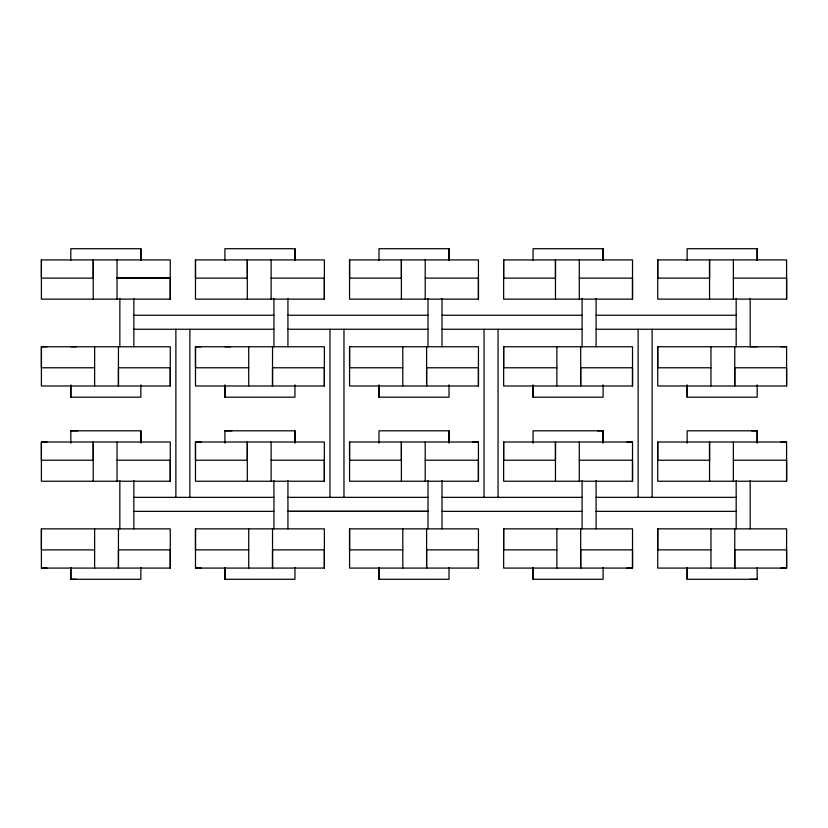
<?xml version="1.0" encoding="UTF-8"?>
<svg xmlns="http://www.w3.org/2000/svg" width="828" height="828" viewBox="0 0 828 828"><rect width="100%" height="100%" fill="white"/><g stroke="black" fill="none" stroke-linecap="round" stroke-linejoin="round"><path stroke-width="1.24" d="M41.4 568.091L41.41 528.864L170.278 528.864L170.278 568.08L41.4 568.08L47.01 568.091M41.4 259.92L41.4 299.146L170.268 299.136L170.268 259.92L41.4 259.92L41.4 278.125L93.233 278.125L93.233 259.92L93.233 299.146M70.815 567.656L70.815 579.3L76.424 579.3M140.853 384.854L140.853 397.192L70.825 397.192L70.825 385.558M93.233 481.244L93.233 442.017L93.233 460.223L41.4 460.223L41.4 442.017L46.999 442.017M94.63 568.08L94.63 528.854M94.63 385.983L94.64 346.756M117.038 481.244L117.038 442.017M117.038 299.146L117.038 259.92M118.445 528.864L118.445 568.08L118.445 549.885L170.278 549.885L170.278 568.08M118.445 346.766L118.445 385.983L118.445 367.787L170.278 367.787L170.278 385.983L41.41 385.983L41.41 346.766L170.278 346.766L170.278 385.983M119.843 528.864L119.843 480.478M119.853 346.766L119.853 298.38M133.857 528.864L133.857 480.571M133.857 346.766L133.857 298.473M140.853 442.442L140.853 430.808L70.815 430.808L70.815 443.156M140.853 260.344L140.853 248.71L70.815 248.71L70.815 260.344M170.268 481.234L170.268 442.017L41.4 442.017L41.4 481.244L170.268 481.234L170.268 460.223L117.038 460.223M175.878 497.349L175.888 329.254M189.881 497.349L189.891 329.254M195.491 568.08L195.491 528.864L324.359 528.854L324.359 568.08L195.491 568.08L201.09 568.091M195.48 259.92L195.48 299.146L324.359 299.136L324.359 259.92L195.48 259.92L195.48 278.125L247.313 278.125L247.313 259.92L247.313 299.146M294.944 567.656L294.944 579.289L224.905 579.289L224.905 567.656M294.944 384.854L294.944 397.192L224.905 397.192L224.905 385.558M247.313 481.244L247.313 442.017L247.313 460.223L195.48 460.223L195.48 442.017L201.09 442.017M248.721 568.08L248.721 528.854M248.721 385.983L248.721 346.756M271.118 481.244L271.129 442.017M271.129 299.146L271.129 259.92M272.526 528.854L272.526 568.08L272.526 549.885L324.359 549.885L324.359 568.08M272.536 346.756L272.526 385.983L272.526 367.787L324.359 367.777L324.359 385.983L195.491 385.983L195.491 346.766L324.359 346.756L324.359 385.983M273.933 528.864L273.933 480.571M273.933 346.766L273.933 298.473M287.937 480.571L287.937 528.864M287.937 346.766L287.937 298.473M294.934 442.442L294.934 430.808L224.905 430.808L224.905 443.146M294.944 260.344L294.944 248.71L224.905 248.71L224.905 260.344M324.348 481.234L324.348 442.017L195.48 442.017L195.48 481.244L324.348 481.234L324.348 460.223L271.129 460.213M329.958 497.349L329.968 329.254M343.972 497.349L343.972 329.254M349.571 528.864L349.571 568.08L478.439 568.08L478.439 528.854L349.571 528.854L349.571 549.875L402.801 549.875M478.429 442.017L349.561 442.017L349.561 481.244L478.429 481.234L478.429 442.017L472.829 442.017M349.571 346.766L349.571 385.983L478.439 385.983L478.439 346.756L349.571 346.756L349.571 367.777L402.801 367.777M349.561 259.92L349.561 299.146L478.439 299.136L478.439 259.92L349.561 259.92L349.561 278.125L401.394 278.125L401.394 259.92L401.394 299.146M449.024 567.656L449.024 579.289L378.986 579.289L378.986 567.656M449.024 384.854L449.024 397.192L378.986 397.192L378.986 385.558M401.394 481.244L401.394 442.017L401.394 460.223L349.561 460.223L349.561 442.017M402.801 568.08L402.801 528.854M402.801 385.983L402.801 346.756M425.199 481.244L425.209 442.017M425.209 299.146L425.209 259.92M426.606 528.854L426.606 568.08L426.606 549.885L478.439 549.885L478.439 568.08M426.617 346.756L426.606 385.983L426.606 367.787L478.439 367.777L478.439 385.983M428.014 528.864L428.014 480.571M428.014 346.766L428.014 298.473M442.017 528.864L442.017 480.571M442.017 346.766L442.017 298.473M449.014 442.442L449.014 430.808L378.986 430.808L378.986 443.146M449.024 260.344L449.024 248.71L378.986 248.71L378.986 260.344M484.038 497.349L484.049 329.254M498.052 497.349L498.052 329.254M503.652 528.864L503.652 568.08L632.52 568.08L632.52 528.854L503.652 528.854L503.652 549.875L556.882 549.875M632.509 442.017L503.641 442.017L503.641 481.244L632.509 481.234L632.509 442.017L626.91 442.017M503.652 346.766L503.652 385.983L632.52 385.983L632.52 346.756L503.652 346.756L503.652 367.777L556.882 367.777M503.641 259.92L503.641 299.146L632.509 299.136L632.52 259.92L503.641 259.92L503.641 278.115L555.474 278.115L555.474 259.92L555.474 299.136M603.105 567.656L603.105 579.289L533.066 579.289L533.066 567.656M603.105 384.854L603.105 397.192L533.066 397.192L533.066 385.558M555.474 481.234L555.474 442.017L555.474 460.213L503.641 460.223L503.641 442.017M556.882 568.08L556.882 528.854M556.882 385.983L556.882 346.756M579.279 481.244L579.289 442.017M579.289 299.146L579.289 259.92M580.687 528.854L580.687 568.08L580.687 549.875L632.52 549.875L632.52 568.08L626.91 568.08M580.697 346.756L580.687 385.983L580.687 367.777L632.52 367.777L632.52 385.983M582.094 528.864L582.094 480.571M582.094 346.766L582.094 298.473M596.098 528.864L596.098 480.571M596.098 346.766L596.098 298.473M603.095 442.442L603.095 430.808L597.495 430.808M603.105 260.344L603.105 248.71L533.066 248.71L533.066 260.344M638.119 497.349L638.129 329.254M652.122 497.349L652.133 329.254M657.732 528.864L657.732 568.08L786.6 568.08L786.6 528.854L657.732 528.854L657.732 549.875L710.962 549.875M786.59 442.017L657.722 442.017L657.722 481.234L786.59 481.234L786.59 442.007L780.99 442.007M657.732 346.766L657.732 385.983L786.6 385.983L786.6 346.756L657.732 346.756L657.732 367.777L710.962 367.777M657.722 259.92L657.722 299.136L786.59 299.136L786.6 259.909L657.722 259.92L657.722 278.115L709.555 278.115L709.555 259.92L709.555 299.136M757.185 567.656L757.185 579.289L687.147 579.289L687.147 567.656M757.185 384.844L757.185 397.192L687.147 397.192L687.147 385.558M709.555 481.234L709.555 442.017L709.555 460.213L657.722 460.223L657.722 442.017M710.962 568.08L710.962 528.854M710.962 385.983L710.962 346.756M733.36 481.244L733.37 442.017M733.37 299.146L733.37 259.92M734.767 528.854L734.767 568.08L734.767 549.875L786.6 549.875L786.6 568.08L780.99 568.08M734.778 346.756L734.767 385.983L734.767 367.777L786.6 367.777L786.6 385.983M736.175 528.864L736.175 480.571M736.175 346.766L736.175 298.473M750.178 528.864L750.178 480.468M750.178 298.37L750.178 346.766L757.185 346.766M757.175 442.442L757.175 430.798L751.576 430.798M757.185 260.344L757.185 248.7L687.147 248.71L687.147 260.344M170.268 278.125L117.038 278.125L170.268 278.125L170.268 299.146M271.129 278.115L324.348 278.125L324.348 299.146M425.209 278.115L478.429 278.125L478.429 299.146M579.289 278.115L632.509 278.125L632.509 299.146M733.37 278.115L786.59 278.125L786.59 299.146M133.857 315.251L273.933 315.251M287.937 315.251L428.014 315.251M442.017 315.251L582.094 315.251M596.098 315.24L736.175 315.24M133.857 329.254L273.933 329.254M287.937 329.254L428.014 329.254M442.017 329.254L582.094 329.254M596.098 329.254L736.175 329.254M47.01 346.766L41.41 346.766L41.41 367.777L94.64 367.787M70.825 346.766L76.424 346.766M201.09 346.766L195.491 346.766L195.491 367.777L248.721 367.777M224.905 346.766L230.505 346.766M781.001 346.766L786.6 346.756M70.815 430.808L77.822 430.808M224.905 430.808L231.902 430.808M425.209 460.213L478.429 460.223L478.429 481.244M579.289 460.213L632.509 460.223L632.509 481.244M733.37 460.213L786.59 460.223L786.59 481.244M133.857 497.349L273.933 497.349M287.937 497.349L428.014 497.349M442.017 497.349L582.094 497.349M596.098 497.338L736.175 497.349M442.017 511.352L582.094 511.352M596.098 511.352L736.175 511.352M133.857 511.352L273.933 511.352M94.63 549.885L41.4 549.885L41.41 528.854M248.721 549.875L195.491 549.885L195.491 528.854M750.178 579.289L757.185 579.289M757.185 248.71L757.185 259.816M757.175 443.146L757.175 430.808L687.147 430.808L687.147 443.146M687.147 384.854L687.147 397.192M687.147 568.184L687.147 579.289M603.105 248.71L603.105 259.816M603.095 443.146L603.095 430.808L533.066 430.808L533.066 443.146M533.066 384.854L533.066 397.192M533.066 568.184L533.066 579.289M449.024 248.71L449.024 259.816M449.014 430.808L449.014 443.146M378.986 384.854L378.986 397.192M378.986 568.184L378.986 579.289M294.944 248.71L294.944 259.816M294.934 430.808L294.934 443.146M224.905 384.854L224.905 397.192M224.905 568.184L224.905 579.289M140.853 248.71L140.853 259.816M140.853 430.808L140.853 443.146M140.853 567.656L140.853 579.289L70.815 579.289L70.815 568.184M70.825 384.854L70.825 397.192M428.014 511.352L287.937 511.352L428.014 511.352"/></g></svg>
